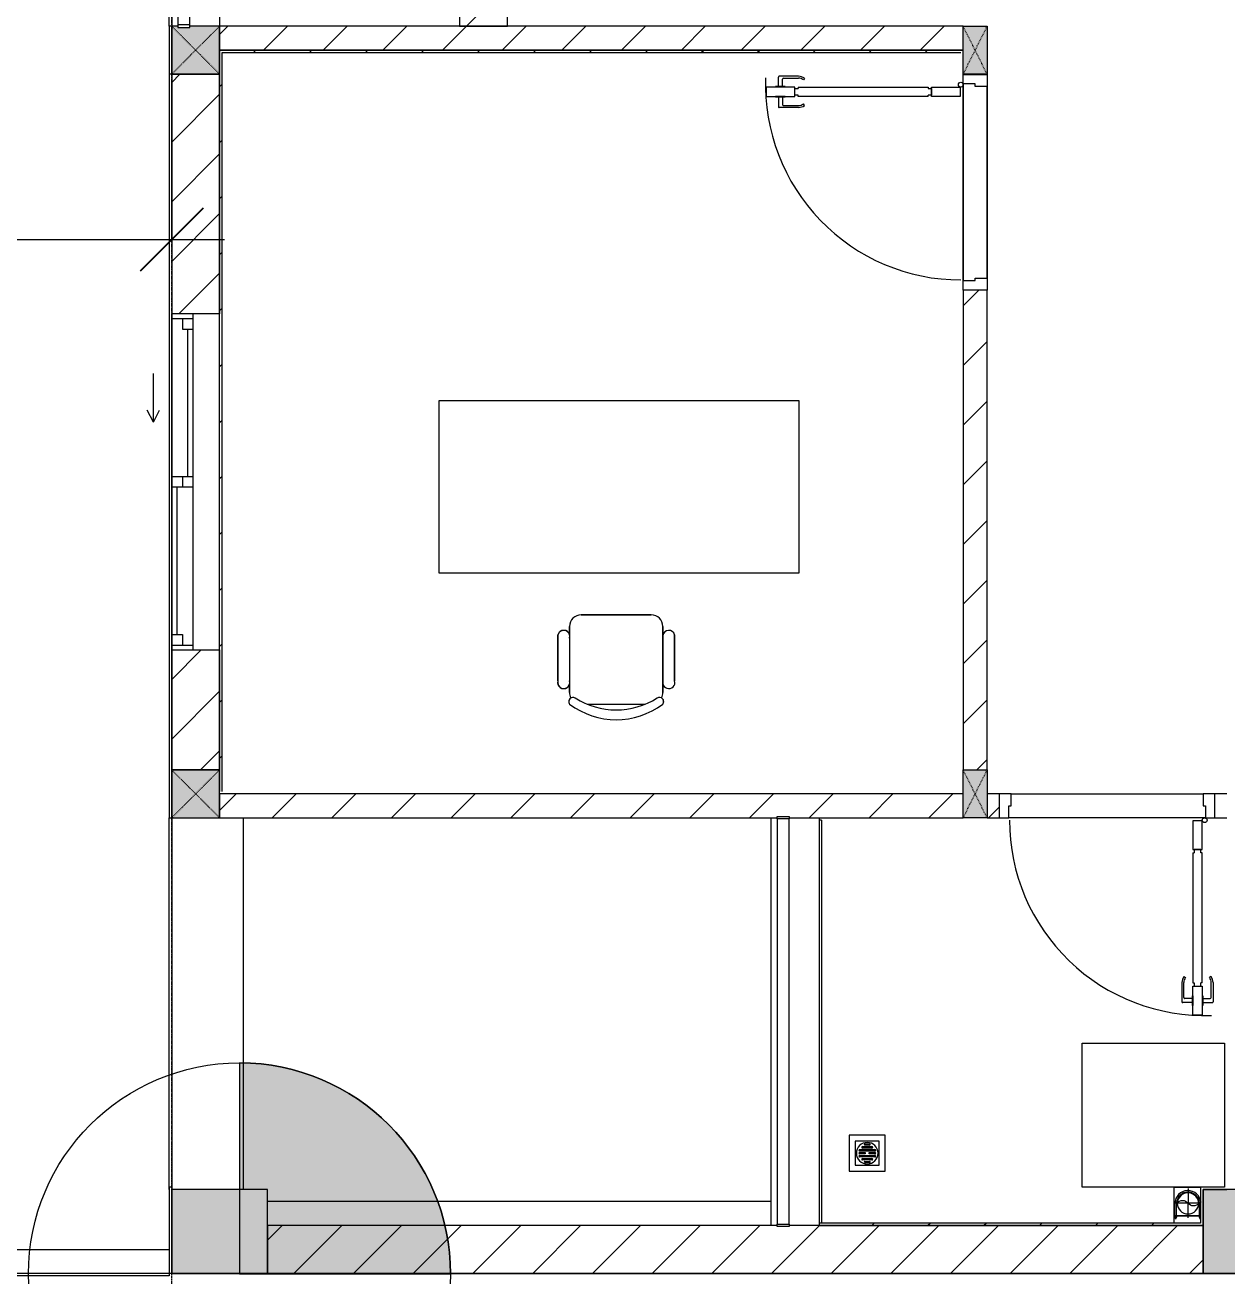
# Model space of a CAD drawing. Header units: millimetres. Extents: x 5356 to 209803, y -16346 to 109894.
# Drawn here: x 33041 to 38053, y 17227 to 22442 of the extents above; entities that cross this region are included whole.
import ezdxf

# ---------------------------------------------------------------- set-up
doc = ezdxf.new("R2010")
doc.units = ezdxf.units.MM
for name, pattern in [('Dash', [6, 3, -3]), ('Grid Line', [22.225, 12.7, -3.175, 3.175, -3.175]), ('IMPORT-CENTER _3_', [10.16, 6.35, -1.27, 1.27, -1.27])]:
    doc.linetypes.add(name, pattern=pattern)
for name, color, linetype, lineweight in [('0-1', 7, 'Continuous', 5), ('A-ANNO-DIMS', 211, 'Continuous', 9), ('A-ANNO-DIMS-220', 211, 'Continuous', 9), ('A-ANNO-NOTE', 131, 'Continuous', 9), ('A-ANNO-NOTE-1', 131, 'Continuous', 18), ('A-DETL-GENF-1', 9, 'Continuous', 9), ('A-DOOR-1', 9, 'Continuous', 9), ('A-FLOR-1', 9, 'Continuous', 9), ('A-FLOR-HRAL', 11, 'Continuous', 9), ('A-FLOR-HRAL-1', 9, 'Continuous', 9), ('A-GLAZ', 151, 'Continuous', 9), ('A-WALL', 113, 'Continuous', 9), ('A-WALL-1', 253, 'Continuous', 18), ('A-WALL-2', 9, 'Continuous', 9), ('A-WALL-3', 113, 'Continuous', 18), ('A-WALL-PATT-1', 10, 'Continuous', 9), ('A-WALL-PATT-2', 9, 'Continuous', 9), ('A-WALL-PATT-3', 111, 'Continuous', 9), ('G-IMPT', 8, 'Continuous', 9), ('G-IMPT-1', 9, 'Continuous', 9), ('G-IMPT-2', 8, 'IMPORT-CENTER _3_', 9), ('I-FURN', 30, 'Continuous', 9), ('I-FURN-1', 9, 'Continuous', 9), ('I-WALL-1', 253, 'Continuous', 18), ('I-WALL-2', 9, 'Continuous', 9), ('M-EQPM', 50, 'Continuous', 9), ('S-BEAM-1', 9, 'Continuous', 9), ('S-COLS', 52, 'Continuous', 9), ('S-COLS-1', 254, 'Continuous', 5), ('S-COLS-2', 253, 'Continuous', 18), ('S-COLS-3', 9, 'Continuous', 9), ('S-COLS-4', 52, 'Continuous', 18), ('S-COLS-5', 52, 'Dash', 9), ('S-COLS-HDLN', 52, 'Dash', 9), ('S-COLS-HDLN-1', 9, 'Dash', 9), ('S-GRID-1', 1, 'Grid Line', 9)]:
    doc.layers.add(name, color=color, linetype=linetype, lineweight=lineweight)
doc.styles.add('Arial_2', font='arial_0.ttf', dxfattribs={"width": 0.9, "height": 660})
doc.dimstyles.new('1_Dim_chi_tiet_khu_đất_2', dxfattribs={"dimscale": 304.8, "dimtxt": 673.371204, "dimasz": 0.866142, "dimexe": 0.721785, "dimexo": 0.0625, "dimgap": 0.072178, "dimtad": 1, "dimdec": 0, "dimrnd": 5, "dimzin": 0, "dimdsep": 46, "dimtxsty": 'Arial_2', "dimblk1": 'OBLIQUE', "dimblk2": 'OBLIQUE', "dimsah": 1, "dimcen": 0.09, "dimdle": 0.721785, "dimazin": 0, "dimtfac": 1, "dimtdec": 4, "dimtix": 1, "dimtmove": 0, "dimatfit": 3, "dimfxl": 2.165354, "dimfxlon": 1, "dimtvp": 1, "dimtolj": 1, "dimtzin": 0, "dimarcsym": 2})
pattern_1 = [(45, (0, 0), (-124.4508, 124.4508), [])]
pattern_2 = [(45, (0, 0), (-116.6726, 116.6726), [])]

# ---------------------------------------------------------------- blocks, each defined once
blk = doc.blocks.new('NCV_TKTC_KET CAU_rvt-1-TKCS_MB ĐỊNH VỊ MỐC TỌA ĐỘ CÔNG TRÌNH')
at = {"layer": 'S-COLS-1'}
for points in [[(33652.6, 17236.9), (34052.6, 17236.9), (34052.6, 17586.9), (33652.6, 17586.9)], [(37952.6, 17236.9), (38652.6, 17236.9), (38652.6, 17586.9), (37952.6, 17586.9)]]:
    blk.add_hatch(color=256, dxfattribs=at).paths.add_polyline_path(points)
at = {"layer": 'S-BEAM-1'}
for p, q in [((33952.6, 17586.9), (33952.6, 19136.9)), ((36152.6, 17536.9), (34052.6, 17536.9))]:
    blk.add_line(p, q, dxfattribs=at)
at = {"layer": 'S-COLS-2'}
for p, q in [((33652.6, 17586.9), (33652.6, 17236.9)), ((34052.6, 17586.9), (33652.6, 17586.9)), ((34052.6, 17236.9), (34052.6, 17586.9)), ((37952.6, 17586.9), (37952.6, 17236.9)), ((38652.6, 17586.9), (37952.6, 17586.9)), ((33652.6, 17236.9), (34052.6, 17236.9)), ((37952.6, 17236.9), (38652.6, 17236.9))]:
    blk.add_line(p, q, dxfattribs=at)
blk = doc.blocks.new('DOOR_CW_01 CANH MO-PANEL KINH - DIW_01-900x2200-CỬA GỖ VÂN LAMINATE-553375-TKCS_MB ĐỊNH VỊ MỐC TỌA ĐỘ CÔNG TRÌNH')
at = {"layer": 'A-DETL-GENF-1'}
for p, q in [((-397, -182), (-397, -62)), ((-397, -62), (-357, -62)), ((-357, -62), (-357, -182)), ((-357, -182), (-397, -182)), ((-397, -196), (-391, -196)), ((-397, -738), (-397, -196)), ((-391, -196), (-391, -182)), ((-391, -182), (-363, -182)), ((-363, -182), (-363, -196)), ((-357, -196), (-363, -196)), ((-357, -196), (-357, -738)), ((-433.9, -711.2), (-427.3, -715.8)), ((-320.1, -711.2), (-326.7, -715.8)), ((-442, -737), (-442, -816.5)), ((-434, -799.5), (-434, -737)), ((-397, -738), (-391, -738)), ((-357, -752), (-397, -752)), ((-397, -752), (-397, -872)), ((-391, -752), (-391, -738)), ((-363, -752), (-391, -752)), ((-357, -738), (-363, -738)), ((-363, -738), (-363, -752)), ((-357, -872), (-357, -752)), ((-320, -799.5), (-320, -737)), ((-312, -737), (-312, -816.5)), ((-399, -820.5), (-438, -820.5)), ((-399, -803.5), (-430, -803.5)), ((-399, -792.2), (-399, -831.8)), ((-397, -792.2), (-399, -792.2)), ((-399, -831.8), (-397, -831.8)), ((-397, -792.2), (-397, -831.8)), ((-357, -792.2), (-357, -831.8)), ((-357, -792.2), (-355, -792.2)), ((-355, -831.8), (-357, -831.8)), ((-355, -792.2), (-355, -831.8)), ((-355, -803.5), (-324, -803.5)), ((-355, -820.5), (-316, -820.5)), ((-397, -872), (-357, -872))]:
    blk.add_line(p, q, dxfattribs=at)
blk.add_circle((-407, -60), 10, dxfattribs=at)
for centre, radius, start, end in [((-407, -60), 814, 268, 0), ((-397, -737), 45, 145, 180), ((-397, -737), 37, 145, 180), ((-357, -737), 37, 0, 35), ((-357, -737), 45, 360, 35), ((-438, -816.5), 4, 180, 270), ((-430, -799.5), 4, 180, 270), ((-324, -799.5), 4, 270, 0), ((-316, -816.5), 4, 270, 0)]:
    blk.add_arc(centre, radius, start, end, dxfattribs=at)
at = {"layer": 'A-DOOR-1'}
for p, q in [((-450, -50), (-450, 50)), ((-450, 50), (-400, 50)), ((-400, 50), (-400, 0)), ((400, 0), (400, 50)), ((400, 50), (450, 50)), ((450, 50), (450, -50)), ((-410, -50), (-450, -50)), ((-410, 0), (-410, -50)), ((-400, 0), (-410, 0)), ((-407, -50), (-382, -50)), ((410, 0), (400, 0)), ((410, -50), (410, 0)), ((450, -50), (410, -50))]:
    blk.add_line(p, q, dxfattribs=at)
blk = doc.blocks.new('BAN LV A - BAN LV A_dwg_ban hoc2-348006-TKCS_MB ĐỊNH VỊ MỐC TỌA ĐỘ CÔNG TRÌNH')
at = {"layer": 'I-FURN'}
for p, q in [((145.8, 437.4), (-145.8, 437.4)), ((-194.4, 388.8), (-194.4, 113.4)), ((194.4, 113.4), (194.4, 388.8)), ((-243, 354.4), (-243, 162)), ((194.4, 351.4), (194.4, 150.8)), ((243.7, 162), (243.7, 354.4)), ((-120.5, 64.8), (120.5, 64.8))]:
    blk.add_line(p, q, dxfattribs=at)
at = {"layer": 'I-FURN', "flags": 128}
blk.add_lwpolyline([(-737.8, 610.5), (-737.8, 1330.5), (-154.9, 1330.5), (762.2, 1330.5), (762.2, 610.5)], close=True, dxfattribs=at)
at = {"layer": 'I-FURN'}
for centre, radius, start, end in [((-145.8, 388.8), 48.6, 90, 180), ((145.8, 388.8), 48.6, 360, 90), ((-218.7, 347.3), 25.3, 343.7398, 163.7398), ((219.4, 347.3), 25.3, 16.2602, 170.7054), ((-218.7, 154.9), 25.3, 163.7398, 16.2602), ((219.4, 154.9), 25.3, 189.2946, 16.2602), ((-145.8, 113.4), 48.6, 180, 207.5844), ((145.8, 113.4), 48.6, 332.4156, 0), ((-180.2, 75.4), 17.8, 57.9726, 216.6901), ((0, 324), 324, 233.1301, 306.8699), ((0, 359.3), 318.2, 237.5758, 302.4242), ((180.2, 75.4), 17.8, 323.3099, 122.0274)]:
    blk.add_arc(centre, radius, start, end, dxfattribs=at)
blk = doc.blocks.new('BAN LV A - BAN LV A_dwg-348005-TKCS_MB ĐỊNH VỊ MỐC TỌA ĐỘ CÔNG TRÌNH')
at = {"extrusion": (0, 0, -1), "zscale": -1, "rotation": 180}
blk.add_blockref('BAN LV A - BAN LV A_dwg_ban hoc2-348006-TKCS_MB ĐỊNH VỊ MỐC TỌA ĐỘ CÔNG TRÌNH', (-729, 1383.7), dxfattribs=at)
blk = doc.blocks.new('BAN LV A - BAN LV A-401069-TKCS_MB ĐỊNH VỊ MỐC TỌA ĐỘ CÔNG TRÌNH')
at = {"layer": 'I-FURN-1'}
for p, q in [((-8.8, -53.2), (1491.2, -53.2)), ((-8.8, -773.2), (-8.8, -53.2)), ((1491.2, -53.2), (1491.2, -773.2)), ((1491.2, -773.2), (-8.8, -773.2)), ((583.2, -946.3), (874.8, -946.3)), ((486, -1221.7), (486, -1029.3)), ((534.6, -1029.3), (534.6, -994.9)), ((923.4, -994.9), (923.4, -1032.3)), ((972.7, -1029.3), (972.7, -1221.7)), ((534.6, -1270.3), (534.6, -1235.9)), ((923.4, -1232.9), (923.4, -1270.3))]:
    blk.add_line(p, q, dxfattribs=at)
for centre, radius, start, end in [((583.2, -994.9), 48.6, 90, 180), ((874.8, -994.9), 48.6, 0, 90), ((510.3, -1036.4), 25.3, 16.2602, 163.7398), ((948.4, -1036.4), 25.3, 16.2602, 170.7054), ((510.3, -1228.8), 25.3, 163.7398, 343.7398), ((948.4, -1228.8), 25.3, 189.2946, 16.2602), ((548.9, -1308.3), 17.8, 119.404, 216.6901), ((583.2, -1270.3), 48.6, 180, 207.5844), ((874.8, -1270.3), 48.6, 332.4156, 0), ((909.2, -1308.3), 17.8, 323.3099, 60.596), ((729, -1059.7), 324, 233.1301, 306.8699)]:
    blk.add_arc(centre, radius, start, end, dxfattribs=at)
at = {"extrusion": (0, 0, -1), "zscale": -1, "rotation": 180}
blk.add_blockref('BAN LV A - BAN LV A_dwg-348005-TKCS_MB ĐỊNH VỊ MỐC TỌA ĐỘ CÔNG TRÌNH', (0, 0), dxfattribs=at)
blk = doc.blocks.new('MAY GIAT - MAY GIAT_dwg-V96-TKCS_MB ĐỊNH VỊ MỐC TỌA ĐỘ CÔNG TRÌNH')
at = {"layer": 'G-IMPT-1', "flags": 128}
for points in [[(5, 596.6), (5, 2.3), (605, 2.3)], [(605, 102.3), (605, 596.6), (5, 596.6)]]:
    blk.add_lwpolyline(points, dxfattribs=at)
blk = doc.blocks.new('MAY GIAT - MAY GIAT-V97-TKCS_MB ĐỊNH VỊ MỐC TỌA ĐỘ CÔNG TRÌNH')
at = {"layer": 'I-FURN-1'}
for p, q in [((5, -2.3), (605, -2.3)), ((5, -596.6), (5, -2.3)), ((605, -102.3), (605, -596.6)), ((605, -596.6), (5, -596.6))]:
    blk.add_line(p, q, dxfattribs=at)
at = {"extrusion": (0, 0, -1), "zscale": -1, "rotation": 180}
blk.add_blockref('MAY GIAT - MAY GIAT_dwg-V96-TKCS_MB ĐỊNH VỊ MỐC TỌA ĐỘ CÔNG TRÌNH', (0, 0), dxfattribs=at)
blk = doc.blocks.new('Railing - 50 x 10mm-457210-TKCS_MB ĐỊNH VỊ MỐC TỌA ĐỘ CÔNG TRÌNH')
at = {"layer": 'A-FLOR-HRAL-1'}
for p, q in [((25, 5), (-25, 5)), ((-25, 5), (-25, -5)), ((25, -5), (25, 5)), ((-25, -5), (25, -5))]:
    blk.add_line(p, q, dxfattribs=at)
blk = doc.blocks.new('Railing - Railing-851452-TKCS_MB ĐỊNH VỊ MỐC TỌA ĐỘ CÔNG TRÌNH')
at = {"layer": 'A-FLOR-HRAL-1'}
for p, q in [((13269.1, 9871.7), (13269.1, 8182.9)), ((13319.1, 8182.9), (13319.1, 9871.7))]:
    blk.add_line(p, q, dxfattribs=at)
at = {"extrusion": (0, 0, -1), "zscale": -1, "rotation": 180}
for p in [(-13294.1, 9876.7), (-13294.1, 8177.9)]:
    blk.add_blockref('Railing - 50 x 10mm-457210-TKCS_MB ĐỊNH VỊ MỐC TỌA ĐỘ CÔNG TRÌNH', p, dxfattribs=at)
blk = doc.blocks.new('G1_SOF - BO TRU - 100x200-V64-TKCS_MB ĐỊNH VỊ MỐC TỌA ĐỘ CÔNG TRÌNH')
at = {"layer": 'S-COLS-3'}
blk.add_hatch(color=256, dxfattribs=at).paths.add_polyline_path([(-50, -100), (50, -100), (50, 100), (-50, 100)])
at = {"layer": 'S-COLS-2'}
for p, q in [((-50, 100), (50, 100)), ((-50, -100), (-50, 100)), ((50, 100), (50, -100)), ((50, -100), (-50, -100))]:
    blk.add_line(p, q, dxfattribs=at)
at = {"layer": 'S-COLS-HDLN-1'}
for p, q in [((50, -100), (-50, 100)), ((-50, -100), (50, 100))]:
    blk.add_line(p, q, dxfattribs=at)
blk = doc.blocks.new('DOOR_CW_01 CANH MO-PANEL KINH - DIG_01-900x2200-CỬA NHÔM KÍNH-400868-TKCS_MB ĐỊNH VỊ MỐC TỌA ĐỘ CÔNG TRÌNH')
at = {"layer": 'A-DETL-GENF-1'}
for p, q in [((-397, 872), (-357, 872)), ((-397, 752), (-397, 872)), ((-357, 872), (-357, 752)), ((-442, 737), (-442, 816.5)), ((-399, 820.5), (-438, 820.5)), ((-434, 799.5), (-434, 737)), ((-399, 803.5), (-430, 803.5)), ((-399, 831.8), (-397, 831.8)), ((-399, 792.2), (-399, 831.8)), ((-397, 792.2), (-399, 792.2)), ((-397, 792.2), (-397, 831.8)), ((-357, 792.2), (-357, 831.8)), ((-355, 831.8), (-357, 831.8)), ((-357, 792.2), (-355, 792.2)), ((-355, 792.2), (-355, 831.8)), ((-355, 820.5), (-316, 820.5)), ((-355, 803.5), (-324, 803.5)), ((-320, 799.5), (-320, 737)), ((-312, 737), (-312, 816.5)), ((-357, 752), (-397, 752)), ((-397, 738), (-391, 738)), ((-397, 738), (-397, 196)), ((-363, 752), (-391, 752)), ((-391, 752), (-391, 738)), ((-363, 738), (-363, 752)), ((-357, 738), (-363, 738)), ((-357, 196), (-357, 738)), ((-433.9, 711.2), (-427.3, 715.8)), ((-320.1, 711.2), (-326.7, 715.8)), ((-397, 196), (-391, 196)), ((-357, 182), (-397, 182)), ((-397, 182), (-397, 62)), ((-391, 196), (-391, 182)), ((-391, 182), (-363, 182)), ((-357, 196), (-363, 196)), ((-363, 182), (-363, 196)), ((-357, 62), (-357, 182)), ((-397, 62), (-357, 62))]:
    blk.add_line(p, q, dxfattribs=at)
blk.add_circle((-407, 60), 10, dxfattribs=at)
for centre, radius, start, end in [((-407, 60), 814, 360, 92), ((-438, 816.5), 4, 90, 180), ((-430, 799.5), 4, 90, 180), ((-324, 799.5), 4, 360, 90), ((-316, 816.5), 4, 0, 90), ((-397, 737), 45, 180, 215), ((-397, 737), 37, 180, 215), ((-357, 737), 37, 325, 0), ((-357, 737), 45, 325, 0)]:
    blk.add_arc(centre, radius, start, end, dxfattribs=at)
at = {"layer": 'A-DOOR-1'}
for p, q in [((-410, 50), (-450, 50)), ((-450, 50), (-450, -50)), ((-410, 0), (-410, 50)), ((-400, 0), (-410, 0)), ((-407, 50), (-382, 50)), ((-400, -50), (-400, 0)), ((410, 0), (400, 0)), ((400, 0), (400, -50)), ((450, 50), (410, 50)), ((410, 50), (410, 0)), ((450, -50), (450, 50)), ((-450, -50), (-400, -50)), ((400, -50), (450, -50))]:
    blk.add_line(p, q, dxfattribs=at)
blk = doc.blocks.new('NCV_TKTC_TANG 1_rvt-1-TKCS_MB ĐỊNH VỊ MỐC TỌA ĐỘ CÔNG TRÌNH')
at = {"layer": 'A-WALL-PATT-1'}
h = blk.add_hatch(dxfattribs=at)
h.set_pattern_fill('FP_2', color=256, style=0, pattern_type=2)
h.set_pattern_definition(pattern_1)
h.paths.add_polyline_path([(33852.6, 22336.9), (36952.6, 22336.9), (36952.6, 22436.9), (33852.6, 22436.9)])
h = blk.add_hatch(dxfattribs=at)
h.set_pattern_fill('FP_2', color=256, style=0, pattern_type=2)
h.set_pattern_definition(pattern_1)
h.paths.add_polyline_path([(36952.6, 19337.4), (37052.6, 19337.4), (37052.6, 21336.5), (36952.6, 21336.5), (36952.6, 21131.9)])
h = blk.add_hatch(dxfattribs=at)
h.set_pattern_fill('FP_2', color=256, style=0, pattern_type=2)
h.set_pattern_definition(pattern_1)
h.paths.add_polyline_path([(34406.9, 19136.9), (36177.6, 19136.9), (36177.6, 19142.4), (36227.6, 19142.4), (36227.6, 19136.9), (36952.6, 19136.9), (36952.6, 19236.9), (33852.6, 19236.9), (33852.6, 19136.9)])
h = blk.add_hatch(dxfattribs=at)
h.set_pattern_fill('FP_2', color=256, style=0, pattern_type=2)
h.set_pattern_definition(pattern_1)
h.paths.add_polyline_path([(38052.6, 19136.9), (38052.6, 19236.9), (38002.6, 19236.9), (38002.6, 19136.9), (38038.2, 19136.9)])
h.paths.add_polyline_path([(37102.6, 19136.9), (37102.6, 19236.9), (37052.6, 19236.9), (37052.6, 19136.9)])
at = {"layer": 'A-WALL-PATT-2'}
h = blk.add_hatch(dxfattribs=at)
h.set_pattern_fill('FP_3', color=256, style=0, pattern_type=2)
h.set_pattern_definition(pattern_2)
h.paths.add_polyline_path([(33852.6, 19246.9), (33862.6, 19246.9), (33862.6, 22336.9), (33852.6, 22336.9), (33852.6, 19837.4)])
h = blk.add_hatch(dxfattribs=at)
h.set_pattern_fill('FP_3', color=256, style=0, pattern_type=2)
h.set_pattern_definition(pattern_2)
h.paths.add_polyline_path([(36952.6, 22326.9), (36952.6, 22336.9), (33862.6, 22336.9), (33862.6, 22326.9), (36942.6, 22326.9)])
h = blk.add_hatch(dxfattribs=at)
h.set_pattern_fill('FP_3', color=256, style=0, pattern_type=2)
h.set_pattern_definition(pattern_2)
h.paths.add_polyline_path([(37952.6, 17436.9), (37952.6, 17446.9), (36352.6, 17446.9), (36352.6, 17436.9), (36827.7, 17436.9)])
at = {"layer": 'A-FLOR-1'}
for p, q in [((36952.6, 21376.5), (36952.6, 22196.5)), ((36952.6, 22196.5), (36952.6, 21376.5)), ((37052.6, 22186.5), (37052.6, 21386.5)), ((37052.6, 21386.5), (37052.6, 22186.5)), ((37152.6, 19236.9), (37952.6, 19236.9)), ((38042.6, 17587.4), (38052.6, 17587.4))]:
    blk.add_line(p, q, dxfattribs=at)
at = {"layer": 'A-WALL-1'}
for p, q in [((36952.6, 22436.9), (33852.6, 22436.9)), ((33852.6, 22436.9), (33852.6, 22336.9)), ((33852.6, 22336.9), (36952.6, 22336.9)), ((36952.6, 19337.4), (37052.6, 19337.4)), ((36952.6, 19236.9), (33852.6, 19236.9)), ((33852.6, 19236.9), (33852.6, 19136.9)), ((37062.6, 19236.9), (37052.6, 19236.9)), ((38052.6, 19236.9), (38042.6, 19236.9)), ((33852.6, 19136.9), (36177.6, 19136.9)), ((36227.6, 19136.9), (36952.6, 19136.9))]:
    blk.add_line(p, q, dxfattribs=at)
at = {"layer": 'A-WALL-2'}
for p, q in [((36952.6, 21336.5), (36952.6, 19337.4)), ((37052.6, 19337.4), (37052.6, 21336.5)), ((37102.6, 19236.9), (37062.6, 19236.9)), ((37152.6, 19236.9), (37952.6, 19236.9)), ((38042.6, 19236.9), (38002.6, 19236.9)), ((36152.6, 17436.9), (36152.6, 19136.9)), ((36352.6, 19136.9), (36352.6, 17446.9)), ((37052.6, 19136.9), (37102.6, 19136.9)), ((37962.6, 19136.9), (37142.6, 19136.9)), ((38002.6, 19136.9), (38052.6, 19136.9))]:
    blk.add_line(p, q, dxfattribs=at)
at = {"layer": 'I-WALL-1'}
for p, q in [((33862.6, 22336.9), (33852.6, 22336.9)), ((33852.6, 22336.9), (33852.6, 21237.4)), ((36952.6, 22336.9), (33862.6, 22336.9)), ((33862.6, 19246.9), (33862.6, 22326.9)), ((33862.6, 22326.9), (36942.6, 22326.9)), ((33852.6, 19837.4), (33852.6, 19246.9)), ((38042.6, 17597.4), (37942.6, 17597.4)), ((37942.6, 17597.4), (37942.6, 17587.4)), ((37942.6, 17587.4), (37942.6, 17446.9)), ((37952.6, 17587.4), (38042.6, 17587.4)), ((37952.6, 17446.9), (37952.6, 17587.4)), ((37942.6, 17446.9), (36352.6, 17446.9)), ((36352.6, 17446.9), (36352.6, 17436.9)), ((36352.6, 17436.9), (37952.6, 17436.9)), ((37952.6, 17436.9), (37952.6, 17446.9))]:
    blk.add_line(p, q, dxfattribs=at)
at = {"layer": 'I-WALL-2'}
for q in [(36352.6, 19126.9), (36362.6, 17446.9)]:
    blk.add_line((36362.6, 19126.9), q, dxfattribs=at)
at = {"layer": 'A-DOOR-1'}
for name, p, rotation in [('DOOR_CW_01 CANH MO-PANEL KINH - DIW_01-900x2200-CỬA GỖ VÂN LAMINATE-553375-TKCS_MB ĐỊNH VỊ MỐC TỌA ĐỘ CÔNG TRÌNH', (37002.6, 21786.5), 270.0000000000007), ('DOOR_CW_01 CANH MO-PANEL KINH - DIG_01-900x2200-CỬA NHÔM KÍNH-400868-TKCS_MB ĐỊNH VỊ MỐC TỌA ĐỘ CÔNG TRÌNH', (37552.6, 19186.9), 180)]:
    blk.add_blockref(name, p, dxfattribs=dict(at, rotation=rotation))
at = {"layer": 'A-FLOR-HRAL-1'}
blk.add_blockref('Railing - Railing-851452-TKCS_MB ĐỊNH VỊ MỐC TỌA ĐỘ CÔNG TRÌNH', (22908.5, 9260.7), dxfattribs=at)
at = {"layer": 'I-FURN-1'}
blk.add_blockref('BAN LV A - BAN LV A-401069-TKCS_MB ĐỊNH VỊ MỐC TỌA ĐỘ CÔNG TRÌNH', (34776.9, 20929.7), dxfattribs=at)
at = {"layer": 'I-FURN-1', "rotation": 270.0000000000009}
blk.add_blockref('MAY GIAT - MAY GIAT-V97-TKCS_MB ĐỊNH VỊ MỐC TỌA ĐỘ CÔNG TRÌNH', (38044.8, 18202.4), dxfattribs=at)
at = {"layer": 'S-COLS-3'}
for p in [(37002.6, 22336.9), (37002.6, 19236.9)]:
    blk.add_blockref('G1_SOF - BO TRU - 100x200-V64-TKCS_MB ĐỊNH VỊ MỐC TỌA ĐỘ CÔNG TRÌNH', p, dxfattribs=at)
blk = doc.blocks.new('1_FAMILY RVT - W01-WxH 1400x1400xmm-389822-TKCS_MB ĐỊNH VỊ MỐC TỌA ĐỘ CÔNG TRÌNH')
at = {"layer": 'A-GLAZ'}
for p, q in [((248.4, 172.39), (299.2, 197.79)), ((248.4, 172.39), (299.2, 146.99)), ((248.4, 172.39), (451.6, 172.39)), ((-700, 96.19), (-700, -103.81)), ((700, 96.19), (-700, 96.19)), ((-700, 96.19), (-636.5, 96.19)), ((-680.95, 96.19), (-680.95, 7.29)), ((-636.5, 96.19), (-22.225, 96.19)), ((-636.5, 96.19), (-636.5, 51.74)), ((-636.5, 73.965), (-22.225, 73.965)), ((-22.225, 7.29), (-22.225, 96.19)), ((-22.225, 96.19), (22.225, 96.19)), ((22.225, 96.19), (680.95, 96.19)), ((22.225, 96.19), (22.225, 7.29)), ((680.95, 96.19), (700, 96.19)), ((680.95, 96.19), (680.95, 7.29)), ((700, -103.81), (700, 96.19)), ((-700, 7.29), (-680.95, 7.29)), ((-636.5, 51.74), (-680.95, 51.74)), ((-680.95, 7.29), (-22.225, 7.29)), ((22.225, 51.74), (-22.225, 51.74)), ((-22.225, 7.29), (22.225, 7.29)), ((22.225, 29.515), (636.5, 29.515)), ((22.225, 7.29), (636.5, 7.29)), ((636.5, 51.74), (636.5, 7.29)), ((680.95, 51.74), (636.5, 51.74)), ((636.5, 7.29), (700, 7.29)), ((-700, -103.81), (700, -103.81))]:
    blk.add_line(p, q, dxfattribs=at)
blk = doc.blocks.new('Railing - 50 x 10mm-1251311-TKCS_MB ĐỊNH VỊ MỐC TỌA ĐỘ CÔNG TRÌNH')
at = {"layer": 'A-FLOR-HRAL'}
for p, q in [((25, 5), (-25, 5)), ((-25, 5), (-25, -5)), ((25, -5), (25, 5)), ((-25, -5), (25, -5))]:
    blk.add_line(p, q, dxfattribs=at)
blk = doc.blocks.new('Railing - Railing-1598356-TKCS_MB ĐỊNH VỊ MỐC TỌA ĐỘ CÔNG TRÌNH')
at = {"layer": 'A-FLOR-HRAL'}
for p, q in [((33677.6, 25356.9), (33677.6, 22442.4)), ((33727.6, 22442.4), (33727.6, 25356.9))]:
    blk.add_line(p, q, dxfattribs=at)
for p in [(33702.6, 25361.9), (33702.6, 22437.4)]:
    blk.add_blockref('Railing - 50 x 10mm-1251311-TKCS_MB ĐỊNH VỊ MỐC TỌA ĐỘ CÔNG TRÌNH', p)
blk = doc.blocks.new('TKTC_XREF_251221_MB TANG 1 - TKTC_XREF_260130_MB TANG 1_dwg_CUM U_DN100-V205-TKCS_MB ĐỊNH VỊ MỐC TỌA ĐỘ CÔNG TRÌNH')
at = {"layer": 'G-IMPT'}
blk.add_hatch(color=256, dxfattribs=at).paths.add_polyline_path([(0, -61), (15.8, -58.9), (30.5, -52.8), (43.1, -43.1), (52.8, -30.5), (58.9, -15.8), (61, 0), (58.9, 15.8), (52.8, 30.5), (43.1, 43.1), (30.5, 52.8), (15.8, 58.9), (0, 61), (0, 57), (14.8, 55.1), (28.5, 49.4), (40.3, 40.3), (49.4, 28.5), (55.1, 14.8), (57, 0), (55.1, -14.8), (49.4, -28.5), (40.3, -40.3), (28.5, -49.4), (14.8, -55.1), (0, -57)])
for p, q in [((-79.1, 66.6), (-79.1, 63.4)), ((-76.6, 66.6), (-76.6, 63.4)), ((-74.6, 66.6), (-74.6, 63.4)), ((-72.7, 69.3), (-72.7, 60.7)), ((-66.9, 67.9), (-71.7, 67.9)), ((-65, 69), (0, 69)), ((-66.9, 62.1), (-71.7, 62.1)), ((-79.1, -63.4), (-79.1, -66.6)), ((-76.6, -63.4), (-76.6, -66.6)), ((-74.6, -63.4), (-74.6, -66.6)), ((-72.7, -60.7), (-72.7, -67.2)), ((-66.9, -62.1), (-71.7, -62.1))]:
    blk.add_line(p, q, dxfattribs=at)
at = {"layer": 'G-IMPT', "flags": 128}
for points in [[(-72.7, 67.6), (-78.1, 67.6), (-78.1, 62.4), (-72.7, 62.4)], [(-71.7, 59.2), (-66.9, 59.2), (-66.9, 70.8), (-71.7, 70.8)], [(-66.9, 70.8), (-66.9, 72.7), (-65, 72.7), (-65, 57.3), (-66.9, 57.3), (-66.9, 59.2)], [(-65, 61), (0, 61), (0, 57)], [(-72.7, -62.4), (-78.1, -62.4), (-78.1, -67.2)], [(-66.9, -67.1), (-66.9, -59.2), (-71.7, -59.2)], [(-66.9, -59.2), (-66.9, -57.3), (-65, -57.3), (-65, -67.1)], [(-65, -61), (0, -61), (0, -57)]]:
    blk.add_lwpolyline(points, dxfattribs=at)
at = {"layer": 'G-IMPT'}
for centre, radius, start, end in [((-78.1, 66.6), 0.96, 90, 180), ((-71.1, 69.3), 1.56, 112.61986, 247.38014), ((-67.9, 65), 4.8, 143.1301, 216.8699), ((0, 0), 69, 275.24684, 90), ((-78.1, 63.4), 0.96, 180, 270), ((-71.1, 60.7), 1.56, 112.61986, 247.38014), ((0, 0), 61, 270, 90), ((0, 0), 57, 270, 90), ((-78.1, -63.4), 0.96, 90, 180), ((-71.1, -60.7), 1.56, 112.61986, 247.38014), ((-67.9, -65), 4.8, 143.1301, 207.51107), ((-78.1, -66.6), 0.96, 180, 270)]:
    blk.add_arc(centre, radius, start, end, dxfattribs=at)
blk = doc.blocks.new('TKTC_XREF_251221_MB TANG 1 - TKTC_XREF_260130_MB TANG 1_dwg_$cc-V206-TKCS_MB ĐỊNH VỊ MỐC TỌA ĐỘ CÔNG TRÌNH')
at = {"layer": 'G-IMPT'}
blk.add_circle((0, 0), 0.5, dxfattribs=at)
for centre, radius, start, end in [((0, 0), 0.5, 90, 270), ((0.188, 0.25), 0.313, 126.8699, 233.1301), ((-0.188, -0.25), 0.313, 306.8699, 53.1301)]:
    blk.add_arc(centre, radius, start, end, dxfattribs=at)
at = {"layer": 'G-IMPT-2'}
for p, q in [((0, -0.585), (0, 0.673)), ((-0.673, 0), (0.673, 0))]:
    blk.add_line(p, q, dxfattribs=at)
blk = doc.blocks.new('TKTC_XREF_251221_MB TANG 1 - TKTC_XREF_260130_MB TANG 1_dwg_THU NUOC - THU NUOC-444531-TKCS_MB TẦNG 1-4202120-TKCS_MB ĐỊNH VỊ MỐC TỌA ĐỘ CÔNG TRÌNH')
at = {"layer": 'M-EQPM'}
for p, q in [((-23.3, 10.8), (40.9, 10.8)), ((40.9, 4.8), (-23.3, 4.8)), ((-11, 23.3), (28.5, 23.3)), ((28.5, 17.3), (-11, 17.3)), ((-1.1, 35.6), (18.5, 35.6)), ((18.5, 29.6), (-1.1, 29.6)), ((-23.3, -13.6), (40.9, -13.6)), ((40.9, -19.6), (-23.3, -19.6)), ((-11, -26.1), (28.5, -26.1)), ((28.5, -32.1), (-11, -32.1)), ((-1.1, -38.5), (18.5, -38.5)), ((18.5, -44.5), (-1.1, -44.5))]:
    blk.add_line(p, q, dxfattribs=at)
at = {"layer": 'M-EQPM', "flags": 128}
for points in [[(83.7, -79.4), (83.7, 70.6), (-66.3, 70.6), (-66.3, -79.4)], [(58.7, -54.4), (58.7, 45.6), (-41.3, 45.6), (-41.3, -54.4)]]:
    blk.add_lwpolyline(points, close=True, dxfattribs=at)
for points in [[(-23.3, -1.2), (0.7, -1.2), (0.7, -7.2), (-23.3, -7.2)], [(40.9, -7.2), (16.7, -7.2), (16.7, -1.2), (40.9, -1.2)]]:
    blk.add_lwpolyline(points, dxfattribs=at)
at = {"layer": 'M-EQPM'}
for centre, radius, start, end in [((8.7, -4.4), 45, 360, 180), ((8.7, -4.4), 45, 360, 180), ((-23.3, 7.8), 3, 90, 270), ((-11, 20.3), 3, 90, 270), ((-1.1, 32.6), 3, 90, 270), ((18.5, 32.6), 3, 270, 90), ((28.5, 20.3), 3, 270, 90), ((40.9, 7.8), 3, 270, 90), ((8.7, -4.4), 45, 180, 360), ((8.7, -4.4), 45, 180, 360), ((-23.3, -4.2), 3, 90, 270), ((-23.3, -16.6), 3, 90, 270), ((-11, -29.1), 3, 90, 270), ((-1.1, -41.5), 3, 90, 270), ((18.5, -41.5), 3, 270, 90), ((28.5, -29.1), 3, 270, 90), ((40.9, -4.2), 3, 270, 90), ((40.9, -16.6), 3, 270, 90)]:
    blk.add_arc(centre, radius, start, end, dxfattribs=at)
blk = doc.blocks.new('TKTC_XREF_251221_MB TANG 1 - TKTC_XREF_260130_MB TANG 1_dwg-4202109-TKCS_MB ĐỊNH VỊ MỐC TỌA ĐỘ CÔNG TRÌNH')
at = {"layer": 'G-IMPT'}
for p, q in [((-169499.1, -382209.7), (-169499.1, -383759.7)), ((-165209.1, -383869.4), (-165319.6, -383869.4))]:
    blk.add_line(p, q, dxfattribs=at)
at = {"layer": 'G-IMPT', "flags": 128}
for points in [[(-165319.6, -383869.4), (-165319.6, -383749.8), (-165209.1, -383749.8)], [(-165319.5, -383899.7), (-165319.3, -383869.4), (-165209.1, -383869.2)]]:
    blk.add_lwpolyline(points, dxfattribs=at)
blk.add_blockref('TKTC_XREF_251221_MB TANG 1 - TKTC_XREF_260130_MB TANG 1_dwg_THU NUOC - THU NUOC-444531-TKCS_MB TẦNG 1-4202120-TKCS_MB ĐỊNH VỊ MỐC TỌA ĐỘ CÔNG TRÌNH', (-166607.8, -383603.7))
at = {"extrusion": (0, 0, -1), "xscale": 90.00000000005089, "yscale": 90.00000000005089, "zscale": -90.00000000005089, "rotation": 270.3740267799379}
blk.add_blockref('TKTC_XREF_251221_MB TANG 1 - TKTC_XREF_260130_MB TANG 1_dwg_$cc-V206-TKCS_MB ĐỊNH VỊ MỐC TỌA ĐỘ CÔNG TRÌNH', (165261.7, -383816.2), dxfattribs=at)
at = {"xscale": 0.7894736842105242, "yscale": 0.7894736842105242, "zscale": 0.7894736842105242, "rotation": 89.62597321846792}
blk.add_blockref('TKTC_XREF_251221_MB TANG 1 - TKTC_XREF_260130_MB TANG 1_dwg_CUM U_DN100-V205-TKCS_MB ĐỊNH VỊ MỐC TỌA ĐỘ CÔNG TRÌNH', (-165261.7, -383818.2), dxfattribs=at)
blk = doc.blocks.new('TKTC_XREF_251221_MB TANG 1 - TKTC_XREF_251221_MB TANG 1-2038492-TKCS_MB ĐỊNH VỊ MỐC TỌA ĐỘ CÔNG TRÌNH')
blk.add_blockref('TKTC_XREF_251221_MB TANG 1 - TKTC_XREF_260130_MB TANG 1_dwg-4202109-TKCS_MB ĐỊNH VỊ MỐC TỌA ĐỘ CÔNG TRÌNH', (169499.1, 384109.7))
blk = doc.blocks.new('G1_SOF - BO TRU - 200x200-3050151-TKCS_MB ĐỊNH VỊ MỐC TỌA ĐỘ CÔNG TRÌNH')
at = {"layer": 'S-COLS-HDLN'}
for p, q in [((-100, 100), (100, -100)), ((100, 100), (-100, -100))]:
    blk.add_line(p, q, dxfattribs=at)
blk = doc.blocks.new('SSA-CLH-COORDINATE POINT - Site-1604544-TKCS_MB ĐỊNH VỊ MỐC TỌA ĐỘ CÔNG TRÌNH')
at = {"layer": 'A-ANNO-NOTE'}
h = blk.add_hatch(color=256, dxfattribs=at)
edge = h.paths.add_edge_path()
edge.add_line((0, 0), (0, -4))
edge.add_arc((0, 0), 4, 180, 270, ccw=False)
edge.add_line((-4, 0), (0, 0))
for p, q in [((0, 0), (-4, 0)), ((0, -4), (0, 0))]:
    blk.add_line(p, q, dxfattribs=at)
blk.add_arc((0, 0), 4, 180, 270, dxfattribs=at)
at = {"layer": 'A-ANNO-NOTE-1'}
blk.add_circle((0, 0), 4, dxfattribs=at)
blk = doc.blocks.new('DIMBLOCK28-TKCS_MB ĐỊNH VỊ MỐC TỌA ĐỘ CÔNG TRÌNH')
at = {"layer": 'A-ANNO-DIMS-220'}
for p, q in [((26103.5, 22207.6), (26103.5, 21327.6)), ((26103.5, 21547.6), (26103.5, 22207.6)), ((33652.6, 22207.6), (33652.6, 21327.6)), ((33652.6, 21547.6), (33652.6, 22207.6)), ((25883.5, 21547.6), (33872.6, 21547.6))]:
    blk.add_line(p, q, dxfattribs=at)
at = {"layer": 'A-ANNO-DIMS-220', "lineweight": 25}
for p, q in [((26103.5, 21547.6), (26235.5, 21679.6)), ((33652.6, 21547.6), (33784.6, 21679.6)), ((26103.5, 21547.6), (25971.5, 21415.6)), ((33652.6, 21547.6), (33520.6, 21415.6))]:
    blk.add_line(p, q, dxfattribs=at)
at = {"layer": 'A-ANNO-DIMS-220', "color": 0, "insert": (28966.4, 22426.5), "char_height": 660, "width": 2187.938, "attachment_point": 1, "line_spacing_factor": 0.941778, "style": 'Arial_2'}
blk.add_mtext('7550', dxfattribs=at)
blk = doc.blocks.new('_Oblique')
at = {"color": 0, "linetype": 'ByBlock', "lineweight": -2}
blk.add_line((-0.5, -0.5), (0.5, 0.5), dxfattribs=at)

msp = doc.modelspace()

# ---------------------------------------------------------------- hatches: boundary and pattern name
at = {"layer": 'A-WALL-PATT-3'}
h = msp.add_hatch(dxfattribs=at)
h.set_pattern_fill('FP_1', color=256, style=0, pattern_type=2)
h.set_pattern_definition(pattern_1)
h.paths.add_polyline_path([(34952.6, 22436.9), (35052.6, 22436.9), (35052.6, 22612.4), (34852.6, 22612.4), (34852.6, 22436.9)])
h.paths.add_polyline_path([(34952.6, 25112.4), (35052.6, 25112.4), (35052.6, 25436.9), (34852.6, 25436.9), (34852.6, 25112.4)])
h = msp.add_hatch(dxfattribs=at)
h.set_pattern_fill('FP_1', color=256, style=0, pattern_type=2)
h.set_pattern_definition(pattern_1)
h.paths.add_polyline_path([(33852.6, 19336.9), (33852.6, 19837.4), (33652.6, 19837.4), (33652.6, 19336.9)])
h.paths.add_polyline_path([(33852.6, 21237.4), (33852.6, 22237.4), (33652.6, 22237.4), (33652.6, 21237.4)])
h = msp.add_hatch(dxfattribs=at)
h.set_pattern_fill('FP_1', color=256, style=0, pattern_type=2)
h.set_pattern_definition(pattern_1)
h.paths.add_polyline_path([(34052.6, 17236.9), (37952.6, 17236.9), (37952.6, 17436.9), (36227.6, 17436.9), (36227.6, 17433.6), (36177.6, 17433.6), (36177.6, 17436.9), (34052.6, 17436.9)])
at = {"layer": 'S-COLS-1'}
for points in [[(33727.6, 22237.4), (33852.6, 22237.4), (33852.6, 22437.4), (33727.6, 22437.4), (33727.6, 22432.4), (33677.6, 22432.4), (33677.6, 22437.4), (33652.6, 22437.4), (33652.6, 22237.4), (33677.6, 22237.4)], [(33652.6, 19136.9), (33852.6, 19136.9), (33852.6, 19336.9), (33652.6, 19336.9), (33652.6, 19159.4)]]:
    msp.add_hatch(color=256, dxfattribs=at).paths.add_polyline_path(points)

# ---------------------------------------------------------------- linework, layer by layer
at = {"layer": 'A-WALL'}
for p, q in [((33642.6, 22436.9), (33642.6, 25361.9)), ((33652.6, 25361.9), (33652.6, 22437.4)), ((33852.6, 25351.9), (33852.6, 22437.4)), ((33852.6, 22237.4), (33652.6, 22237.4)), ((33652.6, 22237.4), (33652.6, 21237.4)), ((33652.6, 19837.4), (33652.6, 19336.9)), ((33652.6, 19336.9), (33652.6, 19837.4)), ((33652.6, 19336.9), (33852.6, 19336.9)), ((33642.6, 17586.9), (33642.6, 19136.9)), ((33652.6, 19136.9), (33652.6, 17586.9)), ((32103.5, 17336.9), (33642.6, 17336.9)), ((33642.6, 17236.9), (32103.5, 17236.9)), ((33642.6, 17226.9), (32103.5, 17226.9))]:
    msp.add_line(p, q, dxfattribs=at)
at = {"layer": 'A-WALL-3'}
for p, q in [((34852.6, 22612.4), (34852.6, 22436.9)), ((35052.6, 22436.9), (35052.6, 22612.4)), ((33642.6, 22436.9), (33642.6, 19136.9)), ((33652.6, 22436.9), (33642.6, 22436.9)), ((33652.6, 22237.4), (33652.6, 22436.9)), ((34852.6, 22436.9), (35052.6, 22436.9)), ((33652.6, 22237.4), (33642.6, 22237.4)), ((33852.6, 21237.4), (33852.6, 22237.4)), ((33852.6, 19336.9), (33852.6, 19837.4)), ((33652.6, 19136.9), (33652.6, 19336.9)), ((33642.6, 19136.9), (33652.6, 19136.9)), ((33652.6, 17596.9), (33642.6, 17596.9)), ((33642.6, 17596.9), (33642.6, 17226.9)), ((33652.6, 17236.9), (33652.6, 17586.9)), ((36177.6, 17436.9), (34052.6, 17436.9)), ((34052.6, 17436.9), (34052.6, 17236.9)), ((37952.6, 17436.9), (36227.6, 17436.9)), ((37952.6, 17236.9), (37952.6, 17436.9)), ((42402.6, 17236.9), (33652.6, 17236.9)), ((34052.6, 17236.9), (37952.6, 17236.9))]:
    msp.add_line(p, q, dxfattribs=at)
at = {"layer": 'S-COLS'}
for p, q in [((33652.6, 22237.4), (33852.6, 22237.4)), ((33852.6, 19336.9), (33652.6, 19336.9))]:
    msp.add_line(p, q, dxfattribs=at)
at = {"layer": 'S-COLS-4'}
for p, q in [((33677.6, 22437.4), (33652.6, 22437.4)), ((33652.6, 22437.4), (33652.6, 22237.4)), ((33852.6, 22437.4), (33727.6, 22437.4)), ((33852.6, 22237.4), (33852.6, 22437.4)), ((33652.6, 19336.9), (33652.6, 19136.9)), ((33852.6, 19136.9), (33852.6, 19336.9)), ((33652.6, 19136.9), (33852.6, 19136.9))]:
    msp.add_line(p, q, dxfattribs=at)
at = {"layer": 'S-GRID-1'}
for p, q in [((33652.6, 20960.6), (33652.6, 80482.7)), ((33652.6, 15460.6), (33652.6, 20960.6)), ((131551.8, 17236.9), (29351.8, 17236.9))]:
    msp.add_line(p, q, dxfattribs=at)

# ---------------------------------------------------------------- block references
at = {"layer": '0-1'}
for name in ['NCV_TKTC_KET CAU_rvt-1-TKCS_MB ĐỊNH VỊ MỐC TỌA ĐỘ CÔNG TRÌNH', 'NCV_TKTC_TANG 1_rvt-1-TKCS_MB ĐỊNH VỊ MỐC TỌA ĐỘ CÔNG TRÌNH']:
    msp.add_blockref(name, (0, 0), dxfattribs=at)
at = {"layer": 'A-ANNO-NOTE', "xscale": 220, "yscale": 220, "zscale": 220, "rotation": 180}
msp.add_blockref('SSA-CLH-COORDINATE POINT - Site-1604544-TKCS_MB ĐỊNH VỊ MỐC TỌA ĐỘ CÔNG TRÌNH', (33935.3, 17235.3), dxfattribs=at)
at = {"layer": 'A-FLOR-HRAL'}
msp.add_blockref('Railing - Railing-1598356-TKCS_MB ĐỊNH VỊ MỐC TỌA ĐỘ CÔNG TRÌNH', (0, 0), dxfattribs=at)
at = {"layer": 'A-GLAZ', "rotation": 89.99999999999993}
msp.add_blockref('1_FAMILY RVT - W01-WxH 1400x1400xmm-389822-TKCS_MB ĐỊNH VỊ MỐC TỌA ĐỘ CÔNG TRÌNH', (33748.8, 20537.4), dxfattribs=at)
at = {"layer": 'M-EQPM'}
msp.add_blockref('TKTC_XREF_251221_MB TANG 1 - TKTC_XREF_251221_MB TANG 1-2038492-TKCS_MB ĐỊNH VỊ MỐC TỌA ĐỘ CÔNG TRÌNH', (33652.6, 17236.9), dxfattribs=at)
at = {"layer": 'S-COLS-5'}
for p in [(33752.6, 22337.4), (33752.6, 19236.9)]:
    msp.add_blockref('G1_SOF - BO TRU - 200x200-3050151-TKCS_MB ĐỊNH VỊ MỐC TỌA ĐỘ CÔNG TRÌNH', p, dxfattribs=at)

# ---------------------------------------------------------------- dimensions: what is measured, and where the dimension line sits
at = {"layer": 'A-ANNO-DIMS'}
dim = msp.add_linear_dim(base=(33652.6, 21547.6), p1=(26103.5, 22207.6), p2=(33652.6, 22207.6), dimstyle='1_Dim_chi_tiet_khu_đất_2', override={"dimpost": '<>', "dimfxl": 7549.063447}, dxfattribs=at)
dim.commit()
dim.dimension.update_dxf_attribs({"geometry": 'DIMBLOCK28-TKCS_MB ĐỊNH VỊ MỐC TỌA ĐỘ CÔNG TRÌNH', "text_midpoint": (29878, 21906.6)})

doc.saveas('drawing.dxf')
